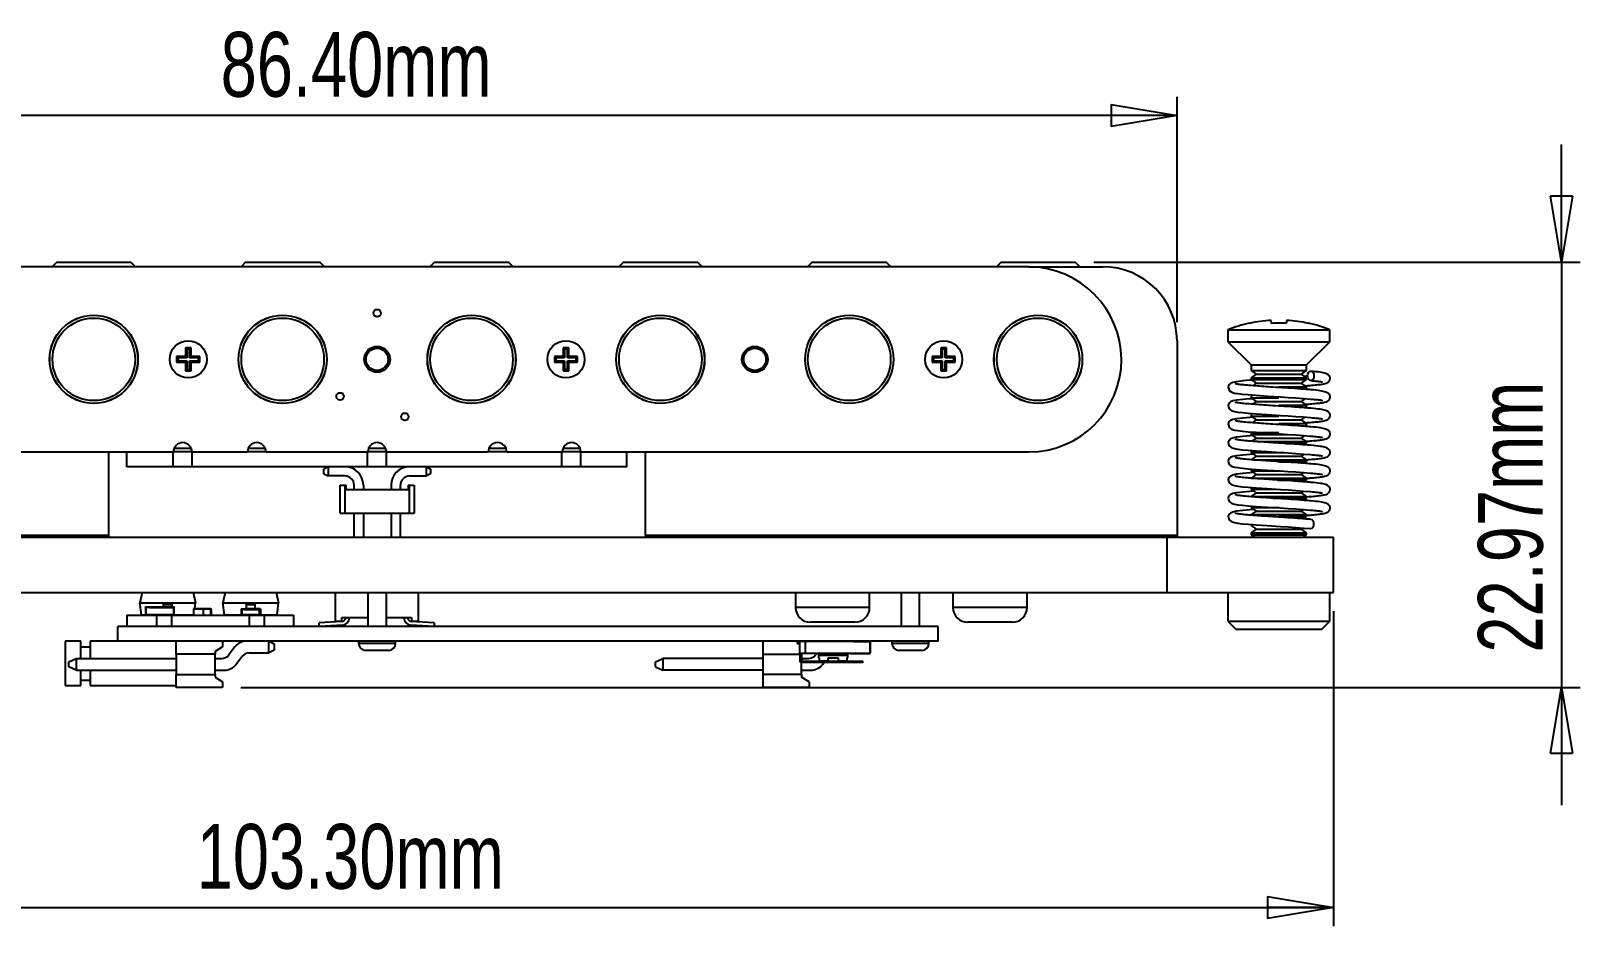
# Model space of a CAD drawing. Header units: millimetres. Extents: x 5 to 292, y 4 to 204.
# Drawn here: x 65.9 to 149.5, y 72.4 to 120.8 of the extents above; entities that cross this region are included whole.
import ezdxf

# ---------------------------------------------------------------- set-up
doc = ezdxf.new("R2010")
doc.units = ezdxf.units.MM
doc.layers.add('LAYER_1', color=179, linetype='Continuous')
doc.styles.add('SLDTEXTSTYLE0', font='TXT', dxfattribs={"width": 0.75})
doc.dimstyles.new('SLDDIMSTYLE0', dxfattribs={"dimtxt": 3.5, "dimasz": 3.556, "dimexe": 0, "dimexo": 0.0625, "dimgap": 0.875, "dimtad": 1, "dimrnd": 1e-09, "dimzin": 12, "dimdsep": 46, "dimtxsty": 'SLDTEXTSTYLE0', "dimblk1": 'CLOSED', "dimblk2": 'CLOSED', "dimsah": 1, "dimcen": 0.09, "dimadec": 0, "dimazin": 3, "dimtfac": 1, "dimtmove": 0, "dimatfit": 0, "dimldrblk": 'CLOSED', "dimfxl": 1, "dimfrac": 2, "dimtolj": 1, "dimtzin": 12, "dimarcsym": 0})
doc.dimstyles.new('SLDDIMSTYLE1', dxfattribs={"dimtxt": 3.5, "dimasz": 3.556, "dimexe": 0, "dimexo": 0.0625, "dimgap": 0.875, "dimtad": 1, "dimrnd": 1e-09, "dimzin": 4, "dimdsep": 46, "dimtxsty": 'SLDTEXTSTYLE0', "dimblk1": 'CLOSED', "dimblk2": 'CLOSED', "dimsah": 1, "dimcen": 0.09, "dimadec": 0, "dimazin": 1, "dimtfac": 1, "dimtofl": 0, "dimtmove": 0, "dimatfit": 3, "dimldrblk": 'CLOSED', "dimfxl": 1, "dimfrac": 2, "dimtolj": 1, "dimtzin": 12, "dimarcsym": 0})

# ---------------------------------------------------------------- blocks, each defined once
blk = doc.blocks.new('_CLOSED')
at = {"color": 0, "linetype": 'ByBlock', "lineweight": -2}
for p, q in [((-1, 0.166667), (0, 0)), ((-1, 0.166667), (-1, -0.166667)), ((0, 0), (-1, -0.166667)), ((0, 0), (-1, 0))]:
    blk.add_line(p, q, dxfattribs=at)
blk = doc.blocks.new('_D_1')
at = {"layer": 'LAYER_1'}
for p, q in [((148.516, 108.28), (148.516, 114.63)), ((123.253, 108.28), (149.516, 108.28)), ((148.516, 108.28), (148.516, 85.307)), ((77.2, 85.307), (149.516, 85.307)), ((148.516, 85.307), (148.516, 78.957))]:
    blk.add_line(p, q, dxfattribs=at)
at = {"layer": 'LAYER_1', "xscale": 3.556, "yscale": 3.556}
for p, rotation in [((148.516, 108.28, 1.494), 270), ((148.516, 85.307, 1.494), 90)]:
    blk.add_blockref('_CLOSED', p, dxfattribs=dict(at, rotation=rotation))
at = {"layer": 'LAYER_1', "insert": (144.004, 87.192), "char_height": 3.5, "attachment_point": 1, "rotation": 90, "style": 'SLDTEXTSTYLE0'}
blk.add_mtext('22.97mm', dxfattribs=at)
blk = doc.blocks.new('_D_2')
at = {"layer": 'LAYER_1'}
for p, q in [((41.353, 105.03), (41.353, 117.202)), ((127.753, 105.03), (127.753, 117.202)), ((127.753, 116.202), (41.353, 116.202))]:
    blk.add_line(p, q, dxfattribs=at)
at = {"layer": 'LAYER_1', "xscale": 3.556, "yscale": 3.556, "rotation": 180}
blk.add_blockref('_CLOSED', (41.353, 116.202, 1.494), dxfattribs=at)
at = {"layer": 'LAYER_1', "xscale": 3.556, "yscale": 3.556}
blk.add_blockref('_CLOSED', (127.753, 116.202, 1.494), dxfattribs=at)
at = {"layer": 'LAYER_1', "insert": (76.103, 120.714), "char_height": 3.5, "attachment_point": 1, "style": 'SLDTEXTSTYLE0'}
blk.add_mtext('86.40mm', dxfattribs=at)
blk = doc.blocks.new('_D_3')
at = {"layer": 'LAYER_1'}
for p, q in [((32.903, 89.43), (32.903, 72.423)), ((136.203, 89.43), (136.203, 72.423)), ((32.903, 73.423), (136.203, 73.423))]:
    blk.add_line(p, q, dxfattribs=at)
at = {"layer": 'LAYER_1', "xscale": 3.556, "yscale": 3.556, "rotation": 180}
blk.add_blockref('_CLOSED', (32.903, 73.423, 1.494), dxfattribs=at)
at = {"layer": 'LAYER_1', "xscale": 3.556, "yscale": 3.556}
blk.add_blockref('_CLOSED', (136.203, 73.423, 1.494), dxfattribs=at)
at = {"layer": 'LAYER_1', "insert": (74.81, 77.935), "char_height": 3.5, "attachment_point": 1, "style": 'SLDTEXTSTYLE0'}
blk.add_mtext('103.30mm', dxfattribs=at)

msp = doc.modelspace()

# ---------------------------------------------------------------- linework, layer by layer
at = {"color": 7, "linetype": 'Continuous', "lineweight": 25}
for p, q in [((119.753, 108.03), (49.353, 108.03)), ((67.253, 108.28), (67.003, 108.03)), ((67.253, 108.28), (71.253, 108.28)), ((71.503, 108.03), (71.253, 108.28)), ((77.453, 108.28), (77.203, 108.03)), ((77.453, 108.28), (81.453, 108.28)), ((81.703, 108.03), (81.453, 108.28)), ((87.653, 108.28), (87.403, 108.03)), ((87.653, 108.28), (91.653, 108.28)), ((91.903, 108.03), (91.653, 108.28)), ((97.853, 108.28), (97.603, 108.03)), ((97.853, 108.28), (101.853, 108.28)), ((102.103, 108.03), (101.853, 108.28)), ((108.053, 108.28), (107.803, 108.03)), ((108.053, 108.28), (112.053, 108.28)), ((112.303, 108.03), (112.053, 108.28)), ((118.253, 108.28), (118.003, 108.03)), ((118.253, 108.28), (122.253, 108.28)), ((119.753, 108.03), (123.753, 108.03)), ((122.503, 108.03), (122.253, 108.28)), ((130.503, 104.628), (130.503, 103.98)), ((130.503, 104.628), (136.003, 104.628)), ((136.003, 103.98), (136.003, 104.628)), ((127.753, 104.03), (127.753, 93.53)), ((130.503, 103.98), (131.753, 102.73)), ((130.503, 103.98), (136.003, 103.98)), ((134.753, 102.73), (136.003, 103.98)), ((73.801, 103.107), (73.728, 103.18)), ((73.728, 103.18), (73.728, 102.88)), ((74.203, 103.18), (73.728, 103.18)), ((73.801, 102.953), (73.728, 102.88)), ((73.801, 103.107), (73.801, 102.953)), ((74.276, 103.107), (73.801, 103.107)), ((73.801, 102.953), (74.276, 102.953)), ((74.276, 103.582), (74.203, 103.655)), ((74.203, 103.655), (74.203, 103.18)), ((74.503, 103.655), (74.203, 103.655)), ((74.276, 103.107), (74.203, 103.18)), ((74.276, 102.953), (74.203, 102.88)), ((74.276, 103.582), (74.276, 103.107)), ((74.43, 103.582), (74.276, 103.582)), ((74.276, 102.953), (74.276, 102.478)), ((74.43, 103.582), (74.503, 103.655)), ((74.43, 103.107), (74.43, 103.582)), ((74.43, 103.107), (74.503, 103.18)), ((74.905, 103.107), (74.43, 103.107)), ((74.43, 102.953), (74.503, 102.88)), ((74.43, 102.953), (74.905, 102.953)), ((74.43, 102.478), (74.43, 102.953)), ((74.503, 103.18), (74.503, 103.655)), ((74.978, 103.18), (74.503, 103.18)), ((74.905, 103.107), (74.978, 103.18)), ((74.905, 102.953), (74.905, 103.107)), ((74.905, 102.953), (74.978, 102.88)), ((74.978, 102.88), (74.978, 103.18)), ((94.201, 103.107), (94.128, 103.18)), ((94.603, 103.18), (94.128, 103.18)), ((94.128, 103.18), (94.128, 102.88)), ((94.201, 102.953), (94.128, 102.88)), ((94.676, 103.107), (94.201, 103.107)), ((94.201, 103.107), (94.201, 102.953)), ((94.201, 102.953), (94.676, 102.953)), ((94.676, 103.582), (94.603, 103.655)), ((94.903, 103.655), (94.603, 103.655)), ((94.603, 103.655), (94.603, 103.18)), ((94.676, 103.107), (94.603, 103.18)), ((94.676, 102.953), (94.603, 102.88)), ((94.83, 103.582), (94.676, 103.582)), ((94.676, 103.582), (94.676, 103.107)), ((94.676, 102.953), (94.676, 102.478)), ((94.83, 103.582), (94.903, 103.655)), ((94.83, 103.107), (94.83, 103.582)), ((94.83, 103.107), (94.903, 103.18)), ((95.305, 103.107), (94.83, 103.107)), ((94.83, 102.478), (94.83, 102.953)), ((94.83, 102.953), (94.903, 102.88)), ((94.83, 102.953), (95.305, 102.953)), ((94.903, 103.18), (94.903, 103.655)), ((95.378, 103.18), (94.903, 103.18)), ((95.305, 103.107), (95.378, 103.18)), ((95.305, 102.953), (95.305, 103.107)), ((95.305, 102.953), (95.378, 102.88)), ((95.378, 102.88), (95.378, 103.18)), ((114.601, 103.107), (114.528, 103.18)), ((114.528, 103.18), (114.528, 102.88)), ((115.003, 103.18), (114.528, 103.18)), ((114.601, 102.953), (114.528, 102.88)), ((114.601, 103.107), (114.601, 102.953)), ((115.076, 103.107), (114.601, 103.107)), ((114.601, 102.953), (115.076, 102.953)), ((115.076, 103.582), (115.003, 103.655)), ((115.303, 103.655), (115.003, 103.655)), ((115.003, 103.655), (115.003, 103.18)), ((115.076, 103.107), (115.003, 103.18)), ((115.076, 102.953), (115.003, 102.88)), ((115.23, 103.582), (115.076, 103.582)), ((115.076, 103.582), (115.076, 103.107)), ((115.076, 102.953), (115.076, 102.478)), ((115.23, 103.582), (115.303, 103.655)), ((115.23, 103.107), (115.23, 103.582)), ((115.23, 103.107), (115.303, 103.18)), ((115.705, 103.107), (115.23, 103.107)), ((115.23, 102.478), (115.23, 102.953)), ((115.23, 102.953), (115.303, 102.88)), ((115.23, 102.953), (115.705, 102.953)), ((115.303, 103.18), (115.303, 103.655)), ((115.778, 103.18), (115.303, 103.18)), ((115.705, 103.107), (115.778, 103.18)), ((115.705, 102.953), (115.705, 103.107)), ((115.705, 102.953), (115.778, 102.88)), ((115.778, 102.88), (115.778, 103.18)), ((73.728, 102.88), (74.203, 102.88)), ((74.203, 102.88), (74.203, 102.405)), ((74.276, 102.478), (74.203, 102.405)), ((74.203, 102.405), (74.503, 102.405)), ((74.276, 102.478), (74.43, 102.478)), ((74.43, 102.478), (74.503, 102.405)), ((74.503, 102.88), (74.978, 102.88)), ((74.503, 102.405), (74.503, 102.88)), ((94.128, 102.88), (94.603, 102.88)), ((94.603, 102.88), (94.603, 102.405)), ((94.676, 102.478), (94.603, 102.405)), ((94.603, 102.405), (94.903, 102.405)), ((94.676, 102.478), (94.83, 102.478)), ((94.83, 102.478), (94.903, 102.405)), ((94.903, 102.405), (94.903, 102.88)), ((94.903, 102.88), (95.378, 102.88)), ((114.528, 102.88), (115.003, 102.88)), ((115.003, 102.88), (115.003, 102.405)), ((115.076, 102.478), (115.003, 102.405)), ((115.003, 102.405), (115.303, 102.405)), ((115.076, 102.478), (115.23, 102.478)), ((115.23, 102.478), (115.303, 102.405)), ((115.303, 102.405), (115.303, 102.88)), ((115.303, 102.88), (115.778, 102.88)), ((131.753, 102.73), (131.753, 102.426)), ((131.753, 102.73), (134.753, 102.73)), ((131.753, 102.426), (132.033, 102.23)), ((131.753, 102.426), (133.253, 102.426)), ((132.033, 102.23), (131.753, 102.034)), ((132.033, 102.23), (133.253, 102.23)), ((133.253, 102.426), (134.753, 102.426)), ((133.253, 102.23), (134.472, 102.23)), ((134.472, 102.23), (134.753, 102.426)), ((134.753, 102.034), (134.472, 102.23)), ((134.753, 102.426), (134.753, 102.73)), ((131.753, 102.034), (131.753, 101.934)), ((131.753, 102.034), (133.253, 102.034)), ((131.753, 101.934), (132.033, 101.737)), ((131.753, 101.934), (133.253, 101.934)), ((132.033, 101.737), (131.843, 101.604)), ((132.033, 101.737), (133.253, 101.737)), ((133.253, 102.034), (134.753, 102.034)), ((133.253, 101.934), (134.753, 101.934)), ((133.253, 101.737), (134.472, 101.737)), ((133.253, 101.541), (134.753, 101.541)), ((134.472, 101.737), (134.753, 101.934)), ((134.753, 101.541), (134.472, 101.737)), ((134.706, 101.408), (134.753, 101.441)), ((134.753, 101.934), (134.753, 102.034)), ((134.753, 101.441), (134.753, 101.541)), ((131.833, 101.104), (131.753, 101.048)), ((131.753, 101.048), (131.753, 100.948)), ((131.753, 100.948), (132.033, 100.751)), ((131.753, 100.948), (133.253, 100.948)), ((132.033, 100.751), (131.825, 100.606)), ((132.033, 100.751), (133.253, 100.751)), ((133.253, 100.751), (134.472, 100.751)), ((133.253, 100.555), (134.753, 100.555)), ((134.472, 100.751), (134.696, 100.908)), ((134.753, 100.555), (134.472, 100.751)), ((134.688, 100.41), (134.753, 100.455)), ((134.753, 100.455), (134.753, 100.555)), ((131.815, 100.106), (131.753, 100.062)), ((131.753, 100.062), (131.753, 99.962)), ((131.753, 99.962), (132.033, 99.766)), ((131.753, 99.962), (133.253, 99.962)), ((132.033, 99.766), (131.807, 99.607)), ((132.033, 99.766), (133.253, 99.766)), ((133.253, 99.766), (134.472, 99.766)), ((133.253, 99.569), (134.753, 99.569)), ((134.472, 99.766), (134.678, 99.91)), ((134.753, 99.569), (134.472, 99.766)), ((134.753, 99.469), (134.753, 99.569)), ((131.797, 99.107), (131.753, 99.076)), ((131.753, 99.076), (131.753, 98.976)), ((131.753, 99.076), (133.253, 99.076)), ((131.753, 98.976), (132.033, 98.78)), ((131.753, 98.976), (133.253, 98.976)), ((132.033, 98.78), (131.788, 98.609)), ((132.033, 98.78), (133.253, 98.78)), ((133.253, 98.976), (133.747, 98.976)), ((133.253, 98.78), (134.472, 98.78)), ((134.472, 98.78), (134.66, 98.911)), ((134.753, 98.584), (134.472, 98.78)), ((134.67, 99.411), (134.753, 99.469)), ((49.353, 98.03), (73.553, 98.03)), ((70.053, 98.03), (70.053, 93.53)), ((71.043, 97.23), (71.043, 98.03)), ((73.537, 97.23), (73.537, 98.03)), ((74.553, 98.03), (73.553, 98.03)), ((73.595, 98.23), (74.511, 98.23)), ((74.553, 98.03), (77.553, 98.03)), ((74.557, 97.23), (74.557, 98.03)), ((78.553, 98.03), (77.553, 98.03)), ((77.595, 98.23), (78.511, 98.23)), ((78.553, 98.03), (84.053, 98.03)), ((84.037, 97.23), (84.037, 98.03)), ((85.053, 98.03), (84.053, 98.03)), ((84.095, 98.23), (85.011, 98.23)), ((85.053, 98.03), (90.553, 98.03)), ((85.057, 97.23), (85.057, 98.03)), ((91.553, 98.03), (90.553, 98.03)), ((90.595, 98.23), (91.511, 98.23)), ((91.553, 98.03), (94.553, 98.03)), ((94.537, 97.23), (94.537, 98.03)), ((95.553, 98.03), (94.553, 98.03)), ((94.595, 98.23), (95.511, 98.23)), ((95.553, 98.03), (119.753, 98.03)), ((95.557, 97.23), (95.557, 98.03)), ((98.047, 97.23), (98.047, 98.03)), ((99.053, 93.53), (99.053, 98.03)), ((131.753, 98.091), (131.753, 97.991)), ((131.753, 98.091), (131.993, 98.091)), ((131.753, 97.991), (132.033, 97.794)), ((131.753, 97.991), (133.253, 97.991)), ((132.088, 98.584), (133.253, 98.584)), ((133.253, 98.584), (134.753, 98.584)), ((133.253, 97.991), (133.525, 97.991)), ((133.636, 98.484), (134.753, 98.484)), ((134.472, 97.794), (134.641, 97.913)), ((134.651, 98.413), (134.753, 98.484)), ((134.753, 98.484), (134.753, 98.584)), ((72.043, 97.23), (71.043, 97.23)), ((73.537, 97.23), (72.043, 97.23)), ((74.557, 97.23), (73.537, 97.23)), ((84.037, 97.23), (74.557, 97.23)), ((81.901, 97.23), (81.684, 97.105)), ((81.684, 96.855), (81.684, 97.105)), ((81.901, 97.23), (81.901, 96.73)), ((85.057, 97.23), (84.037, 97.23)), ((94.537, 97.23), (85.057, 97.23)), ((87.218, 96.73), (87.218, 97.23)), ((87.218, 97.23), (87.434, 97.105)), ((87.434, 97.105), (87.434, 96.855)), ((95.557, 97.23), (94.537, 97.23)), ((97.047, 97.23), (95.557, 97.23)), ((98.047, 97.23), (97.047, 97.23)), ((132.033, 97.794), (131.753, 97.598)), ((131.753, 97.105), (131.753, 97.005)), ((131.753, 97.105), (131.798, 97.105)), ((131.913, 97.598), (133.253, 97.598)), ((132.033, 97.794), (133.253, 97.794)), ((133.253, 97.794), (134.472, 97.794)), ((133.253, 97.598), (134.753, 97.598)), ((133.253, 97.498), (134.753, 97.498)), ((134.753, 97.598), (134.472, 97.794)), ((134.633, 97.414), (134.753, 97.498)), ((134.753, 97.498), (134.753, 97.598)), ((81.684, 96.855), (81.901, 96.73)), ((82.809, 96.73), (81.901, 96.73)), ((82.559, 96.23), (82.809, 96.23)), ((82.559, 94.73), (82.559, 96.23)), ((82.809, 96.23), (82.809, 94.73)), ((82.809, 96.23), (82.884, 96.23)), ((82.884, 95.98), (82.884, 96.23)), ((83.309, 95.98), (83.309, 96.23)), ((83.809, 96.23), (83.809, 95.98)), ((85.309, 96.23), (85.309, 95.98)), ((85.809, 95.98), (85.809, 96.23)), ((86.234, 96.23), (86.234, 95.98)), ((86.234, 96.23), (86.309, 96.23)), ((86.309, 96.73), (87.218, 96.73)), ((86.309, 96.23), (86.559, 96.23)), ((86.309, 94.73), (86.309, 96.23)), ((86.559, 96.23), (86.559, 94.73)), ((87.434, 96.855), (87.218, 96.73)), ((131.753, 97.005), (132.033, 96.809)), ((131.753, 97.005), (133.253, 97.005)), ((132.033, 96.809), (131.753, 96.612)), ((131.753, 96.612), (133.253, 96.612)), ((132.033, 96.809), (133.253, 96.809)), ((133.175, 96.512), (134.753, 96.512)), ((133.253, 97.005), (133.295, 97.005)), ((133.253, 96.809), (134.472, 96.809)), ((133.253, 96.612), (134.753, 96.612)), ((134.472, 96.809), (134.623, 96.914)), ((134.753, 96.612), (134.472, 96.809)), ((134.615, 96.415), (134.753, 96.512)), ((134.753, 96.512), (134.753, 96.612)), ((86.234, 95.98), (82.884, 95.98)), ((131.753, 96.119), (131.753, 96.019)), ((131.753, 96.019), (132.033, 95.823)), ((131.753, 96.019), (133.065, 96.019)), ((132.033, 95.823), (131.753, 95.626)), ((131.753, 95.626), (133.253, 95.626)), ((132.033, 95.823), (133.253, 95.823)), ((132.943, 95.526), (134.753, 95.526)), ((133.253, 95.823), (134.472, 95.823)), ((133.253, 95.626), (134.753, 95.626)), ((134.472, 95.823), (134.605, 95.916)), ((134.753, 95.626), (134.472, 95.823)), ((134.596, 95.417), (134.753, 95.526)), ((134.753, 95.526), (134.753, 95.626)), ((82.559, 94.73), (82.809, 94.73)), ((82.809, 94.73), (86.309, 94.73)), ((83.309, 93.43), (83.309, 94.73)), ((83.809, 94.73), (83.809, 93.43)), ((85.309, 94.73), (85.309, 93.43)), ((85.809, 93.43), (85.809, 94.73)), ((86.309, 94.73), (86.559, 94.73)), ((131.753, 95.134), (131.753, 95.034)), ((131.753, 95.034), (132.033, 94.837)), ((131.753, 95.034), (133.253, 95.034)), ((132.033, 94.837), (131.753, 94.641)), ((131.753, 94.641), (133.253, 94.641)), ((132.033, 94.837), (133.253, 94.837)), ((133.253, 94.837), (134.472, 94.837)), ((133.253, 94.641), (134.753, 94.641)), ((133.253, 94.541), (134.753, 94.541)), ((134.472, 94.837), (134.586, 94.917)), ((134.753, 94.641), (134.472, 94.837)), ((134.578, 94.418), (134.753, 94.541)), ((134.753, 94.541), (134.753, 94.641)), ((131.753, 94.148), (131.753, 94.048)), ((131.753, 94.048), (132.033, 93.851)), ((132.033, 93.851), (131.753, 93.655)), ((132.033, 93.851), (133.253, 93.851)), ((133.253, 93.851), (134.472, 93.851)), ((134.472, 93.851), (134.568, 93.918)), ((134.753, 93.655), (134.472, 93.851)), ((41.353, 93.53), (70.053, 93.53)), ((41.903, 93.43), (127.203, 93.43)), ((70.053, 93.53), (70.053, 93.43)), ((99.053, 93.53), (99.053, 93.43)), ((99.053, 93.53), (127.753, 93.53)), ((127.203, 93.43), (127.203, 90.43)), ((127.203, 93.43), (136.203, 93.43)), ((127.753, 93.53), (127.753, 93.43)), ((131.753, 93.655), (131.753, 93.555)), ((131.753, 93.655), (133.253, 93.655)), ((131.753, 93.555), (131.931, 93.43)), ((131.753, 93.555), (133.253, 93.555)), ((133.253, 93.655), (134.753, 93.655)), ((133.253, 93.555), (134.753, 93.555)), ((134.574, 93.43), (134.753, 93.555)), ((134.753, 93.555), (134.753, 93.655)), ((136.203, 90.43), (136.203, 93.43)), ((41.903, 90.43), (127.203, 90.43)), ((71.868, 90.43), (71.741, 89.88)), ((74.614, 90.43), (74.741, 89.88)), ((76.354, 90.43), (76.227, 89.88)), ((79.1, 90.43), (79.227, 89.88)), ((82.279, 90.43), (82.279, 88.893)), ((84.053, 90.43), (84.053, 88.607)), ((85.053, 88.607), (85.053, 90.43)), ((86.779, 90.43), (86.779, 88.893)), ((107.153, 90.43), (107.153, 89.63)), ((111.153, 89.63), (111.153, 90.43)), ((112.853, 90.43), (112.853, 88.607)), ((113.853, 88.607), (113.853, 90.43)), ((115.653, 90.43), (115.653, 89.63)), ((119.653, 89.63), (119.653, 90.43)), ((127.203, 90.43), (136.203, 90.43)), ((130.503, 90.43), (130.503, 88.88)), ((136.003, 88.88), (136.003, 90.43)), ((71.741, 89.88), (72.999, 89.88)), ((71.82, 89.23), (71.741, 89.88)), ((72.045, 89.657), (72.265, 89.657)), ((72.045, 89.652), (72.045, 89.657)), ((72.045, 89.652), (72.045, 89.212)), ((72.27, 89.652), (72.045, 89.652)), ((72.27, 89.627), (72.075, 89.627)), ((72.075, 89.237), (72.075, 89.627)), ((72.27, 89.652), (72.265, 89.657)), ((72.265, 89.657), (72.345, 89.657)), ((72.27, 89.652), (72.27, 89.627)), ((72.345, 89.652), (72.27, 89.652)), ((72.27, 89.627), (73.37, 89.627)), ((72.345, 89.657), (72.345, 89.656)), ((72.345, 89.651), (72.35, 89.656)), ((72.345, 89.656), (72.35, 89.656)), ((73.295, 89.651), (72.345, 89.651)), ((72.345, 89.651), (72.345, 89.627)), ((72.35, 89.656), (73.29, 89.656)), ((72.999, 89.88), (73.482, 89.88)), ((72.999, 89.88), (72.999, 89.78)), ((72.999, 89.78), (73.482, 89.78)), ((72.999, 89.78), (72.999, 89.656)), ((73.295, 89.651), (73.29, 89.656)), ((73.29, 89.656), (73.295, 89.656)), ((73.295, 89.656), (73.295, 89.657)), ((73.295, 89.657), (73.375, 89.657)), ((73.37, 89.652), (73.295, 89.652)), ((73.295, 89.627), (73.295, 89.651)), ((73.37, 89.652), (73.375, 89.657)), ((73.37, 89.652), (73.37, 89.627)), ((73.595, 89.652), (73.37, 89.652)), ((73.37, 89.627), (73.565, 89.627)), ((73.375, 89.657), (73.595, 89.657)), ((73.482, 89.78), (73.482, 89.88)), ((73.482, 89.88), (74.741, 89.88)), ((73.482, 89.657), (73.482, 89.78)), ((73.565, 89.627), (73.565, 89.237)), ((73.595, 89.657), (73.595, 89.652)), ((73.595, 89.212), (73.595, 89.652)), ((74.653, 89.207), (74.653, 89.557)), ((74.653, 89.557), (75.163, 89.557)), ((74.658, 89.567), (74.658, 89.557)), ((74.658, 89.567), (75.157, 89.567)), ((74.702, 89.567), (74.741, 89.88)), ((75.157, 89.567), (75.157, 89.557)), ((75.157, 89.567), (75.574, 89.567)), ((75.163, 89.557), (75.163, 89.212)), ((75.163, 89.557), (75.578, 89.557)), ((75.574, 89.567), (75.574, 89.557)), ((75.574, 89.567), (75.577, 89.567)), ((75.577, 89.567), (75.577, 89.557)), ((75.578, 89.557), (75.578, 89.207)), ((75.578, 89.557), (75.579, 89.557)), ((75.579, 89.557), (75.579, 89.527)), ((75.579, 89.557), (75.582, 89.557)), ((75.579, 89.237), (75.579, 89.527)), ((75.579, 89.527), (75.579, 89.527)), ((75.579, 89.527), (75.582, 89.527)), ((75.582, 89.557), (75.582, 89.527)), ((75.582, 89.557), (75.583, 89.557)), ((75.582, 89.527), (75.583, 89.527)), ((75.583, 89.207), (75.583, 89.557)), ((75.583, 89.527), (75.583, 89.237)), ((76.227, 89.88), (77.486, 89.88)), ((76.307, 89.23), (76.227, 89.88)), ((77.22, 89.557), (77.37, 89.557)), ((77.22, 89.557), (77.22, 89.212)), ((77.37, 89.527), (77.25, 89.527)), ((77.25, 89.237), (77.25, 89.527)), ((77.25, 89.527), (77.25, 89.237)), ((77.37, 89.557), (77.37, 89.527)), ((77.37, 89.557), (77.371, 89.557)), ((77.37, 89.527), (77.37, 89.527)), ((77.37, 89.527), (78.07, 89.527)), ((77.371, 89.557), (77.371, 89.527)), ((77.371, 89.557), (77.421, 89.557)), ((77.42, 89.556), (77.42, 89.527)), ((77.42, 89.556), (78.02, 89.556)), ((77.421, 89.567), (77.421, 89.557)), ((77.421, 89.567), (78.02, 89.567)), ((77.421, 89.557), (78.02, 89.557)), ((77.486, 89.88), (77.969, 89.88)), ((77.486, 89.88), (77.486, 89.78)), ((77.486, 89.78), (77.969, 89.78)), ((77.486, 89.78), (77.486, 89.567)), ((77.969, 89.78), (77.969, 89.88)), ((77.969, 89.88), (79.227, 89.88)), ((77.969, 89.567), (77.969, 89.78)), ((78.02, 89.567), (78.02, 89.557)), ((78.02, 89.567), (78.023, 89.567)), ((78.02, 89.557), (78.021, 89.557)), ((78.02, 89.527), (78.02, 89.556)), ((78.02, 89.556), (78.021, 89.556)), ((78.021, 89.557), (78.07, 89.557)), ((78.021, 89.527), (78.021, 89.556)), ((78.022, 89.557), (78.023, 89.557)), ((78.023, 89.567), (78.026, 89.567)), ((78.023, 89.567), (78.023, 89.557)), ((78.026, 89.567), (78.026, 89.557)), ((78.026, 89.567), (78.028, 89.567)), ((78.028, 89.567), (78.028, 89.557)), ((78.028, 89.567), (78.031, 89.567)), ((78.031, 89.567), (78.031, 89.557)), ((78.031, 89.567), (78.033, 89.567)), ((78.033, 89.567), (78.036, 89.567)), ((78.033, 89.567), (78.033, 89.557)), ((78.036, 89.567), (78.036, 89.557)), ((78.036, 89.567), (78.038, 89.567)), ((78.038, 89.567), (78.038, 89.557)), ((78.038, 89.567), (78.041, 89.567)), ((78.041, 89.567), (78.041, 89.557)), ((78.041, 89.567), (78.044, 89.567)), ((78.044, 89.567), (78.046, 89.567)), ((78.044, 89.567), (78.044, 89.557)), ((78.046, 89.567), (78.046, 89.557)), ((78.046, 89.567), (78.049, 89.567)), ((78.049, 89.567), (78.049, 89.557)), ((78.07, 89.557), (78.07, 89.527)), ((78.22, 89.557), (78.07, 89.557)), ((78.07, 89.527), (78.19, 89.527)), ((78.19, 89.527), (78.19, 89.237)), ((78.22, 89.207), (78.22, 89.557)), ((78.22, 89.557), (78.223, 89.557)), ((78.225, 89.557), (78.223, 89.557)), ((78.223, 89.557), (78.223, 89.207)), ((78.225, 89.207), (78.225, 89.557)), ((78.225, 89.557), (78.228, 89.557)), ((78.228, 89.557), (78.228, 89.207)), ((78.231, 89.557), (78.228, 89.557)), ((78.231, 89.207), (78.231, 89.557)), ((78.231, 89.557), (78.233, 89.557)), ((78.236, 89.557), (78.233, 89.557)), ((78.233, 89.557), (78.233, 89.207)), ((78.236, 89.207), (78.236, 89.557)), ((78.236, 89.557), (78.238, 89.557)), ((78.238, 89.557), (78.238, 89.207)), ((78.241, 89.557), (78.238, 89.557)), ((78.241, 89.207), (78.241, 89.557)), ((78.241, 89.557), (78.243, 89.557)), ((78.246, 89.557), (78.243, 89.557)), ((78.243, 89.557), (78.243, 89.207)), ((78.246, 89.207), (78.246, 89.557)), ((78.246, 89.557), (78.249, 89.557)), ((78.249, 89.557), (78.249, 89.207)), ((79.148, 89.23), (79.227, 89.88)), ((71.043, 89.207), (71.043, 88.607)), ((71.043, 89.207), (72.043, 89.207)), ((71.82, 89.23), (72.045, 89.23)), ((71.895, 89.207), (71.895, 89.23)), ((72.043, 89.207), (72.638, 89.207)), ((72.045, 89.212), (72.345, 89.212)), ((72.045, 89.207), (72.045, 89.212)), ((72.345, 89.237), (72.075, 89.237)), ((72.345, 89.212), (72.345, 89.237)), ((73.295, 89.237), (72.345, 89.237)), ((72.345, 89.212), (72.345, 89.207)), ((72.418, 89.212), (72.413, 89.207)), ((72.418, 89.212), (72.418, 89.237)), ((72.418, 89.212), (72.42, 89.212)), ((72.42, 89.212), (72.42, 89.237)), ((72.42, 89.23), (72.999, 89.23)), ((72.546, 89.207), (72.546, 89.23)), ((72.638, 89.207), (72.638, 88.607)), ((72.638, 89.207), (73.448, 89.207)), ((72.999, 89.207), (72.999, 89.237)), ((73.22, 89.237), (73.22, 89.212)), ((73.22, 89.212), (73.222, 89.212)), ((73.222, 89.237), (73.222, 89.212)), ((73.227, 89.207), (73.222, 89.212)), ((73.295, 89.237), (73.295, 89.212)), ((73.565, 89.237), (73.295, 89.237)), ((73.295, 89.212), (73.595, 89.212)), ((73.295, 89.207), (73.295, 89.212)), ((73.448, 89.207), (73.448, 88.607)), ((73.448, 89.207), (77.638, 89.207)), ((73.595, 89.23), (74.653, 89.23)), ((73.595, 89.212), (73.595, 89.207)), ((73.822, 89.23), (73.822, 89.207)), ((73.935, 89.23), (73.935, 89.207)), ((74.419, 89.207), (74.419, 89.23)), ((74.523, 89.207), (74.523, 89.23)), ((74.572, 89.23), (74.572, 89.207)), ((75.163, 89.212), (75.163, 89.207)), ((75.58, 89.237), (75.579, 89.237)), ((75.58, 89.207), (75.58, 89.237)), ((75.582, 89.237), (75.58, 89.237)), ((75.582, 89.237), (75.582, 89.207)), ((75.583, 89.237), (75.582, 89.237)), ((76.307, 89.23), (77.22, 89.23)), ((76.549, 89.23), (76.549, 89.207)), ((77.033, 89.207), (77.033, 89.23)), ((77.22, 89.212), (77.47, 89.212)), ((77.47, 89.237), (77.25, 89.237)), ((77.25, 89.237), (77.25, 89.237)), ((77.47, 89.237), (77.47, 89.237)), ((77.47, 89.207), (77.47, 89.237)), ((77.47, 89.212), (77.47, 89.237)), ((77.97, 89.237), (77.47, 89.237)), ((77.519, 89.207), (77.519, 89.237)), ((77.521, 89.207), (77.521, 89.237)), ((77.522, 89.207), (77.522, 89.237)), ((77.524, 89.207), (77.524, 89.237)), ((77.527, 89.207), (77.527, 89.237)), ((77.527, 89.207), (77.527, 89.237)), ((77.53, 89.207), (77.53, 89.237)), ((77.532, 89.207), (77.532, 89.237)), ((77.533, 89.207), (77.533, 89.237)), ((77.535, 89.207), (77.535, 89.237)), ((77.537, 89.207), (77.537, 89.237)), ((77.538, 89.207), (77.538, 89.237)), ((77.54, 89.207), (77.54, 89.237)), ((77.542, 89.207), (77.542, 89.237)), ((77.543, 89.207), (77.543, 89.237)), ((77.545, 89.207), (77.545, 89.237)), ((77.547, 89.207), (77.547, 89.237)), ((77.548, 89.207), (77.548, 89.237)), ((77.638, 89.207), (77.638, 88.607)), ((77.638, 89.207), (78.448, 89.207)), ((77.921, 89.237), (77.921, 89.207)), ((77.922, 89.237), (77.922, 89.207)), ((77.97, 89.237), (77.97, 89.207)), ((78.19, 89.237), (77.97, 89.237)), ((78.249, 89.23), (79.148, 89.23)), ((78.422, 89.23), (78.422, 89.207)), ((78.448, 89.207), (78.448, 88.607)), ((78.448, 89.207), (79.043, 89.207)), ((78.905, 89.207), (78.905, 89.23)), ((79.043, 89.207), (80.043, 89.207)), ((80.043, 89.207), (80.043, 88.607)), ((82.664, 88.873), (81.416, 88.807)), ((81.427, 88.607), (81.416, 88.807)), ((82.279, 88.893), (82.654, 88.893)), ((82.654, 89.093), (84.053, 89.093)), ((82.654, 88.893), (82.654, 89.093)), ((82.854, 89.072), (82.854, 89.093)), ((83.054, 89.072), (83.054, 89.093)), ((85.053, 89.093), (86.404, 89.093)), ((86.004, 89.093), (86.004, 89.072)), ((86.204, 89.093), (86.204, 89.072)), ((87.642, 88.807), (86.394, 88.873)), ((86.404, 89.093), (86.404, 88.893)), ((86.404, 88.893), (86.779, 88.893)), ((87.642, 88.807), (87.631, 88.607)), ((110.353, 88.83), (107.953, 88.83)), ((118.853, 88.83), (116.453, 88.83)), ((130.503, 88.88), (130.953, 88.43)), ((130.503, 88.88), (136.003, 88.88)), ((135.553, 88.43), (136.003, 88.88)), ((70.553, 87.807), (70.553, 88.607)), ((72.553, 88.607), (70.553, 88.607)), ((112.853, 88.607), (72.553, 88.607)), ((82.675, 88.673), (81.427, 88.607)), ((87.631, 88.607), (86.383, 88.673)), ((114.853, 88.607), (112.853, 88.607)), ((114.853, 87.807), (114.853, 88.607)), ((135.553, 88.43), (130.953, 88.43)), ((68.55, 87.807), (67.7, 87.807)), ((67.7, 87.807), (67.7, 85.407)), ((68.55, 86.872), (68.55, 87.807)), ((68.55, 87.507), (69.05, 87.507)), ((70.553, 87.807), (69.05, 87.807)), ((69.05, 87.807), (69.05, 86.872)), ((72.553, 87.807), (70.553, 87.807)), ((112.853, 87.807), (72.553, 87.807)), ((73.7, 87.107), (73.7, 87.807)), ((75.8, 87.107), (73.7, 87.107)), ((73.7, 87.107), (73.7, 86.007)), ((76.2, 87.507), (75.8, 87.257)), ((75.8, 87.257), (75.8, 87.107)), ((75.8, 86.007), (75.8, 87.107)), ((76.2, 87.807), (76.2, 87.507)), ((76.859, 87.487), (76.549, 87.073)), ((77.65, 87.177), (78.7, 87.177)), ((78.7, 87.177), (78.7, 87.807)), ((78.7, 87.807), (79, 87.657)), ((79, 87.327), (78.7, 87.177)), ((79, 87.657), (79, 87.327)), ((83.553, 87.807), (83.553, 87.707)), ((83.972, 87.307), (83.929, 87.31)), ((84.403, 87.307), (83.972, 87.307)), ((84.404, 87.31), (84.403, 87.307)), ((84.702, 87.31), (84.404, 87.31)), ((84.703, 87.307), (84.702, 87.31)), ((85.134, 87.307), (84.703, 87.307)), ((85.177, 87.31), (85.134, 87.307)), ((85.553, 87.707), (85.553, 87.807)), ((105.38, 87.807), (105.38, 87.107)), ((105.38, 87.107), (107.382, 87.107)), ((105.38, 87.107), (105.38, 86.007)), ((107.232, 87.79), (107.232, 87.69)), ((107.382, 87.79), (107.232, 87.79)), ((107.232, 87.69), (107.382, 87.69)), ((107.382, 87.155), (107.382, 87.79)), ((107.682, 87.79), (107.382, 87.79)), ((107.382, 87.155), (107.682, 87.155)), ((107.382, 87.155), (107.382, 86.69)), ((107.482, 86.69), (107.482, 87.155)), ((107.682, 87.155), (107.682, 87.79)), ((111.132, 87.79), (107.682, 87.79)), ((107.682, 87.155), (111.132, 87.155)), ((107.88, 87.807), (107.88, 87.79)), ((108.29, 87.155), (108.229, 87.073)), ((108.382, 87.055), (108.382, 86.905)), ((109.923, 87.142), (109.923, 87.155)), ((110.124, 87.142), (109.923, 87.142)), ((109.982, 86.905), (109.982, 87.055)), ((110.124, 87.155), (110.124, 87.142)), ((110.124, 87.142), (111.157, 87.142)), ((110.295, 87.807), (110.295, 87.795)), ((110.295, 87.795), (111.157, 87.795)), ((110.38, 87.79), (110.38, 87.795)), ((110.405, 87.795), (110.415, 87.79)), ((111.157, 87.155), (111.132, 87.155)), ((111.182, 87.74), (111.182, 87.769)), ((111.182, 87.205), (111.182, 87.74)), ((111.182, 87.18), (111.182, 87.205)), ((111.195, 87.18), (111.195, 87.769)), ((112.353, 87.807), (112.353, 87.707)), ((112.772, 87.307), (112.729, 87.31)), ((113.203, 87.307), (112.772, 87.307)), ((114.853, 87.807), (112.853, 87.807)), ((113.204, 87.31), (113.203, 87.307)), ((113.502, 87.31), (113.204, 87.31)), ((113.503, 87.307), (113.502, 87.31)), ((113.934, 87.307), (113.503, 87.307)), ((113.977, 87.31), (113.934, 87.307)), ((114.353, 87.707), (114.353, 87.807)), ((67.9, 86.692), (68.3, 86.872)), ((67.9, 86.422), (67.9, 86.692)), ((68.3, 86.242), (67.9, 86.422)), ((68.3, 86.872), (68.3, 86.242)), ((68.3, 86.872), (73.7, 86.872)), ((68.3, 86.242), (73.7, 86.242)), ((68.55, 85.407), (68.55, 86.242)), ((69.05, 86.242), (69.05, 85.407)), ((75.8, 86.872), (76.149, 86.872)), ((75.8, 86.242), (76.299, 86.242)), ((76.939, 86.563), (77.249, 86.977)), ((99.58, 86.692), (99.98, 86.872)), ((99.58, 86.422), (99.58, 86.692)), ((99.58, 86.422), (99.98, 86.242)), ((99.98, 86.872), (99.98, 86.242)), ((105.38, 86.872), (99.98, 86.872)), ((105.38, 86.242), (99.98, 86.242)), ((107.382, 86.69), (107.482, 86.69)), ((107.48, 86.007), (107.48, 86.69)), ((107.48, 86.242), (107.979, 86.242)), ((107.482, 86.872), (107.829, 86.872)), ((107.522, 86.705), (107.522, 86.655)), ((107.668, 86.705), (107.522, 86.705)), ((107.668, 86.655), (107.522, 86.655)), ((107.668, 86.705), (107.668, 86.655)), ((110.432, 86.705), (107.668, 86.705)), ((110.432, 86.655), (107.668, 86.655)), ((108.382, 86.905), (108.431, 86.905)), ((108.431, 86.905), (108.431, 86.755)), ((108.431, 86.755), (108.907, 86.755)), ((108.619, 86.563), (108.688, 86.655)), ((108.907, 86.905), (109.457, 86.905)), ((108.907, 86.755), (108.907, 86.905)), ((109.457, 86.905), (109.457, 86.755)), ((109.457, 86.755), (109.934, 86.755)), ((109.934, 86.905), (109.982, 86.905)), ((109.934, 86.755), (109.934, 86.905)), ((110.432, 86.655), (110.432, 86.705)), ((110.782, 86.705), (110.432, 86.705)), ((110.782, 86.655), (110.432, 86.655)), ((110.782, 86.705), (110.782, 86.655)), ((67.7, 85.407), (68.55, 85.407)), ((68.55, 85.707), (69.05, 85.707)), ((69.05, 85.407), (73.7, 85.407)), ((73.7, 85.307), (73.7, 86.007)), ((73.7, 86.007), (75.8, 86.007)), ((75.8, 86.007), (75.8, 85.857)), ((75.8, 85.857), (76.2, 85.607)), ((76.2, 85.607), (76.2, 85.307)), ((107.48, 86.007), (105.38, 86.007)), ((105.38, 86.007), (105.38, 85.307)), ((107.48, 86.007), (107.48, 85.857)), ((107.88, 85.607), (107.48, 85.857)), ((107.88, 85.607), (107.88, 85.307)), ((76.2, 85.307), (73.7, 85.307)), ((107.88, 85.307), (105.38, 85.307))]:
    msp.add_line(p, q, dxfattribs=at)
at = {"color": 8, "linetype": 'Continuous', "lineweight": 25}
for p, q in [((111.153, 89.63), (107.153, 89.63)), ((119.653, 89.63), (115.653, 89.63)), ((72.345, 89.212), (72.418, 89.212)), ((73.222, 89.212), (73.295, 89.212)), ((83.553, 87.707), (85.553, 87.707)), ((108.382, 87.055), (109.982, 87.055)), ((112.353, 87.707), (114.353, 87.707))]:
    msp.add_line(p, q, dxfattribs=at)
at = {"color": 7, "linetype": 'Continuous', "lineweight": 25, "flags": 128}
for points in [[(131.647, 104.981), (131.648, 104.981), (131.649, 104.979), (131.651, 104.976), (131.653, 104.972)], [(132.854, 104.972), (132.852, 105.003), (132.849, 105.03), (132.847, 105.055), (132.845, 105.077), (132.843, 105.096), (132.842, 105.112), (132.841, 105.125), (132.84, 105.135)], [(133.666, 105.135), (133.665, 105.125), (133.664, 105.112), (133.662, 105.096), (133.661, 105.077), (133.659, 105.055), (133.656, 105.03), (133.654, 105.003), (133.651, 104.972)], [(134.852, 104.972), (134.855, 104.976), (134.857, 104.979), (134.858, 104.981), (134.858, 104.981)], [(135.147, 102.137), (135.134, 102.041), (135.097, 101.96), (135.042, 101.906), (134.977, 101.887), (134.912, 101.906), (134.856, 101.96), (134.819, 102.041), (134.806, 102.137), (134.819, 102.232), (134.856, 102.313), (134.912, 102.368), (134.977, 102.387), (135.042, 102.368), (135.097, 102.313), (135.134, 102.232), (135.147, 102.137)], [(131.769, 101.903), (131.692, 101.897), (131.298, 101.862), (130.966, 101.822), (130.768, 101.781), (130.647, 101.729), (130.595, 101.687), (130.566, 101.651), (130.539, 101.6), (130.523, 101.533), (130.525, 101.466), (130.571, 101.355), (130.714, 101.249), (130.852, 101.21), (131.034, 101.18), (131.283, 101.151), (131.6, 101.123), (132.028, 101.089), (132.617, 101.048), (133.341, 101.002), (133.746, 100.976), (134.169, 100.948), (134.586, 100.917), (134.969, 100.887), (134.969, 100.887)], [(131.812, 100.906), (131.692, 100.897), (131.298, 100.862), (130.966, 100.822), (130.768, 100.781), (130.647, 100.729), (130.595, 100.687), (130.566, 100.651), (130.539, 100.6), (130.523, 100.533), (130.525, 100.466), (130.571, 100.355), (130.714, 100.249), (130.852, 100.21), (131.034, 100.18), (131.283, 100.151), (131.6, 100.123), (132.028, 100.089), (132.617, 100.048), (133.341, 100.002), (133.746, 99.976), (134.169, 99.947), (134.586, 99.917), (134.969, 99.887), (134.969, 99.887)], [(131.831, 99.908), (131.692, 99.897), (131.298, 99.862), (130.966, 99.822), (130.768, 99.781), (130.647, 99.729), (130.595, 99.687), (130.566, 99.651), (130.539, 99.6), (130.523, 99.533), (130.525, 99.466), (130.571, 99.355), (130.714, 99.249), (130.852, 99.21), (131.034, 99.18), (131.283, 99.151), (131.6, 99.123), (132.028, 99.089), (132.617, 99.048), (133.341, 99.002), (133.746, 98.976), (134.169, 98.948), (134.586, 98.917), (134.969, 98.887), (134.969, 98.887)], [(131.849, 98.909), (131.692, 98.897), (131.298, 98.862), (130.966, 98.822), (130.768, 98.781), (130.647, 98.729), (130.595, 98.687), (130.566, 98.651), (130.539, 98.6), (130.523, 98.533), (130.525, 98.466), (130.571, 98.355), (130.714, 98.249), (130.852, 98.21), (131.034, 98.18), (131.283, 98.151), (131.6, 98.123), (132.028, 98.089), (132.617, 98.048), (133.341, 98.002), (133.746, 97.976), (134.169, 97.947), (134.586, 97.917), (134.969, 97.887), (134.969, 97.887)], [(131.867, 97.91), (131.692, 97.897), (131.298, 97.862), (130.966, 97.822), (130.768, 97.781), (130.647, 97.729), (130.595, 97.687), (130.566, 97.651), (130.539, 97.6), (130.523, 97.533), (130.525, 97.466), (130.571, 97.355), (130.714, 97.249), (130.852, 97.21), (131.034, 97.18), (131.283, 97.151), (131.6, 97.123), (132.028, 97.089), (132.617, 97.048), (133.341, 97.002), (133.746, 96.976), (134.169, 96.948), (134.586, 96.917), (134.969, 96.887), (134.969, 96.887)], [(131.886, 96.912), (131.692, 96.897), (131.298, 96.862), (130.966, 96.822), (130.768, 96.781), (130.647, 96.729), (130.595, 96.687), (130.566, 96.651), (130.539, 96.6), (130.523, 96.533), (130.525, 96.466), (130.571, 96.355), (130.714, 96.249), (130.852, 96.21), (131.034, 96.18), (131.283, 96.151), (131.6, 96.123), (132.028, 96.089), (132.617, 96.048), (133.341, 96.002), (133.746, 95.976), (134.169, 95.947), (134.586, 95.917), (134.969, 95.887), (134.969, 95.887)], [(131.904, 95.913), (131.692, 95.897), (131.298, 95.862), (130.966, 95.822), (130.768, 95.781), (130.647, 95.729), (130.595, 95.687), (130.566, 95.651), (130.539, 95.6), (130.523, 95.533), (130.525, 95.466), (130.571, 95.355), (130.714, 95.249), (130.852, 95.21), (131.034, 95.18), (131.283, 95.151), (131.6, 95.123), (132.028, 95.089), (132.617, 95.048), (133.341, 95.002), (133.746, 94.976), (134.169, 94.948), (134.586, 94.917), (134.969, 94.887), (134.969, 94.887)], [(131.923, 94.915), (131.692, 94.897), (131.298, 94.862), (130.966, 94.822), (130.768, 94.781), (130.647, 94.729), (130.595, 94.687), (130.566, 94.651), (130.539, 94.6), (130.523, 94.533), (130.525, 94.466), (130.571, 94.355), (130.714, 94.249), (130.852, 94.21), (131.034, 94.18), (131.283, 94.151), (131.6, 94.123), (132.028, 94.089), (132.617, 94.048), (133.341, 94.002), (133.746, 93.976), (134.169, 93.947), (134.586, 93.917), (134.969, 93.887), (134.969, 93.887)], [(134.969, 93.887), (134.977, 93.887), (135.042, 93.906), (135.097, 93.96), (135.134, 94.041), (135.147, 94.137), (135.134, 94.232), (135.097, 94.313), (135.042, 94.368), (134.983, 94.386)], [(109.18, 87.807), (109.087, 87.802), (109.012, 87.79)]]:
    msp.add_lwpolyline(points, dxfattribs=at)
at = {"color": 7, "linetype": 'Continuous', "lineweight": 25}
for centre, radius in [((69.253, 103.03), 2.385), ((69.253, 103.03), 2.381), ((79.453, 103.03), 2.385), ((79.453, 103.03), 2.381), ((84.553, 105.53), 0.2), ((89.653, 103.03), 2.385), ((89.653, 103.03), 2.381), ((99.853, 103.03), 2.385), ((99.853, 103.03), 2.381), ((110.053, 103.03), 2.385), ((110.053, 103.03), 2.381), ((120.253, 103.03), 2.385), ((120.253, 103.03), 2.381), ((69.253, 103.03), 2.231), ((79.453, 103.03), 2.231), ((89.653, 103.03), 2.231), ((99.853, 103.03), 2.231), ((110.053, 103.03), 2.231), ((120.253, 103.03), 2.231), ((74.353, 103.03), 1), ((94.753, 103.03), 1), ((115.153, 103.03), 1), ((84.553, 103.03), 0.7), ((84.553, 103.03), 0.6), ((104.953, 103.03), 0.7), ((104.953, 103.03), 0.6), ((82.553, 101.03), 0.2), ((86.053, 99.93), 0.2)]:
    msp.add_circle(centre, radius, dxfattribs=at)
for centre, radius, start, end in [((119.709, 102.986), 5.044, 0.5, 89.5), ((123.753, 104.03), 4, 0, 90), ((133.253, 97.758), 7.4, 102.53106, 111.81566), ((133.253, 97.723), 7.423, 93.18754, 102.44046), ((133.253, 96.718), 8.263, 87.23614, 92.76386), ((133.253, 97.723), 7.423, 77.55955, 86.81244), ((133.253, 97.758), 7.4, 68.18434, 77.46894), ((119.753, 103.03), 5, 270, 0), ((74.053, 98.03), 0.5, 0, 180), ((78.053, 98.03), 0.5, 360, 180), ((84.553, 98.03), 0.5, 0, 180), ((91.053, 98.03), 0.5, 0, 180), ((95.053, 98.03), 0.5, 0, 180), ((82.809, 96.23), 1, 0, 90), ((86.309, 96.23), 1, 90, 180), ((82.809, 96.23), 0.5, 360, 90), ((86.309, 96.23), 0.5, 90, 180), ((107.953, 89.63), 0.8, 180, 270), ((110.353, 89.63), 0.8, 270, 0), ((116.453, 89.63), 0.8, 180, 270), ((118.853, 89.63), 0.8, 270, 0), ((72.415, 89.212), 0.005, 269.99509, 359.96223), ((73.225, 89.212), 0.005, 179.99483, 270.00517), ((75.158, 89.212), 0.005, 270, 0), ((77.458, 89.211), 0.237, 179.65271, 180.85962), ((77.739, 89.211), 0.269, 179.72408, 180.78824), ((82.654, 89.072), 0.2, 273, 360), ((82.654, 89.072), 0.4, 273, 360), ((86.404, 89.072), 0.4, 180, 267), ((86.404, 89.072), 0.2, 180, 267), ((76.149, 87.372), 0.5, 270, 323.17916), ((77.5, 87.007), 0.8, 90, 143.17916), ((77.65, 86.677), 0.5, 90, 143.17916), ((83.953, 87.707), 0.4, 180, 266.51317), ((85.153, 87.707), 0.4, 273.48318, 0), ((107.829, 87.372), 0.5, 270, 323.17916), ((108.482, 87.055), 0.1, 90, 180), ((109.882, 87.055), 0.1, 65.97274, 90), ((109.882, 87.055), 0.1, 360, 60.80915), ((111.132, 87.74), 0.05, 0, 90), ((111.132, 87.205), 0.05, 270, 360), ((111.157, 87.769), 0.0381, 0, 90), ((111.157, 87.769), 0.0254, 360, 90), ((111.157, 87.18), 0.0254, 270, 0), ((111.157, 87.18), 0.0381, 270, 360), ((112.753, 87.707), 0.4, 180, 266.51317), ((113.953, 87.707), 0.4, 273.48318, 0), ((76.299, 87.042), 0.8, 270, 323.17916), ((107.979, 87.042), 0.8, 270, 323.17916)]:
    msp.add_arc(centre, radius, start, end, dxfattribs=at)
for points, knots in [([(134.81, 102.113), (134.764, 102.109), (134.718, 102.105), (134.658, 102.1), (134.657, 102.1)], [0, 0, 0, 0, 0.992698, 1, 1, 1, 1]), ([(134.667, 101.601), (134.759, 101.608), (135.002, 101.627), (135.303, 101.654), (135.569, 101.687), (135.732, 101.717), (135.848, 101.748), (135.953, 101.822), (136.003, 101.898), (136.02, 101.963), (136.022, 102.002), (136.021, 102.037), (136.016, 102.064), (135.996, 102.125), (135.934, 102.197), (135.775, 102.274), (135.48, 102.339), (135.159, 102.37), (134.985, 102.386)], [0, 0, 0, 0, 0.068292, 0.178305, 0.278567, 0.367723, 0.445903, 0.483255, 0.518288, 0.531975, 0.54287, 0.548267, 0.559438, 0.574679, 0.636494, 0.729617, 0.852428, 1, 1, 1, 1]), ([(134.685, 100.603), (134.771, 100.609), (135.007, 100.627), (135.303, 100.654), (135.569, 100.687), (135.732, 100.717), (135.848, 100.748), (135.953, 100.822), (136.003, 100.898), (136.02, 100.963), (136.022, 101.002), (136.021, 101.037), (136.016, 101.064), (135.996, 101.125), (135.934, 101.197), (135.775, 101.274), (135.478, 101.339), (135.058, 101.382), (134.651, 101.413), (134.175, 101.448), (133.594, 101.487), (132.965, 101.525), (132.433, 101.56), (131.96, 101.594), (131.533, 101.628), (131.185, 101.662), (130.98, 101.689), (130.909, 101.71), (130.916, 101.705), (130.916, 101.705)], [0, 0, 0, 0, 0.030311, 0.082684, 0.130414, 0.172858, 0.210076, 0.227859, 0.244536, 0.251052, 0.256238, 0.258808, 0.264126, 0.271382, 0.300809, 0.345142, 0.403607, 0.47386, 0.517269, 0.558564, 0.632188, 0.692736, 0.743268, 0.793786, 0.847529, 0.904313, 0.959596, 0.998411, 1, 1, 1, 1]), ([(134.969, 101.887), (135.098, 101.875), (135.334, 101.852), (135.519, 101.832), (135.594, 101.813), (135.587, 101.826), (135.587, 101.828)], [0, 0, 0, 0, 0.389276, 0.713916, 0.967012, 1, 1, 1, 1]), ([(134.734, 99.606), (134.803, 99.612), (135.022, 99.628), (135.303, 99.654), (135.569, 99.687), (135.732, 99.717), (135.848, 99.748), (135.953, 99.822), (136.003, 99.898), (136.02, 99.963), (136.022, 100.002), (136.021, 100.037), (136.016, 100.064), (135.996, 100.125), (135.934, 100.197), (135.775, 100.274), (135.478, 100.339), (135.058, 100.382), (134.651, 100.413), (134.175, 100.448), (133.594, 100.487), (132.965, 100.525), (132.433, 100.56), (131.96, 100.594), (131.533, 100.628), (131.185, 100.662), (130.98, 100.689), (130.909, 100.71), (130.916, 100.705), (130.916, 100.705)], [0, 0, 0, 0, 0.0246316, 0.0773109, 0.1253212, 0.1680135, 0.2054499, 0.2233362, 0.2401114, 0.2466656, 0.2518824, 0.254467, 0.2598165, 0.2671142, 0.2967141, 0.3413061, 0.4001138, 0.4707787, 0.5144421, 0.5559783, 0.6300336, 0.6909359, 0.7417638, 0.7925784, 0.8466362, 0.9037525, 0.9593592, 0.9984021, 1, 1, 1, 1]), ([(134.969, 100.887), (135.098, 100.875), (135.334, 100.852), (135.519, 100.832), (135.594, 100.813), (135.587, 100.826), (135.587, 100.828)], [0, 0, 0, 0, 0.389276, 0.713916, 0.967012, 1, 1, 1, 1]), ([(134.741, 98.607), (134.808, 98.612), (135.024, 98.629), (135.303, 98.654), (135.569, 98.687), (135.732, 98.717), (135.848, 98.748), (135.953, 98.822), (136.003, 98.898), (136.02, 98.963), (136.022, 99.002), (136.021, 99.037), (136.016, 99.064), (135.996, 99.125), (135.934, 99.197), (135.775, 99.274), (135.478, 99.339), (135.058, 99.382), (134.651, 99.413), (134.175, 99.448), (133.594, 99.487), (132.965, 99.525), (132.433, 99.56), (131.96, 99.594), (131.533, 99.628), (131.185, 99.662), (130.98, 99.689), (130.909, 99.71), (130.916, 99.705), (130.916, 99.705)], [0, 0, 0, 0, 0.023794, 0.076518, 0.12457, 0.167299, 0.204767, 0.222669, 0.239459, 0.246018, 0.251239, 0.253827, 0.25918, 0.266485, 0.29611, 0.34074, 0.399598, 0.470324, 0.514025, 0.555597, 0.629716, 0.69067, 0.741542, 0.7924, 0.846504, 0.90367, 0.959324, 0.998401, 1, 1, 1, 1]), ([(134.969, 99.887), (135.098, 99.875), (135.334, 99.852), (135.519, 99.832), (135.594, 99.813), (135.587, 99.826), (135.587, 99.828)], [0, 0, 0, 0, 0.389276, 0.713916, 0.967012, 1, 1, 1, 1]), ([(134.969, 98.887), (135.098, 98.875), (135.334, 98.852), (135.519, 98.832), (135.594, 98.813), (135.587, 98.826), (135.587, 98.828)], [0, 0, 0, 0, 0.3892759, 0.7139157, 0.9670116, 1, 1, 1, 1]), ([(134.748, 97.607), (134.812, 97.612), (135.026, 97.629), (135.303, 97.654), (135.569, 97.687), (135.732, 97.717), (135.848, 97.748), (135.953, 97.822), (136.003, 97.898), (136.02, 97.963), (136.022, 98.002), (136.021, 98.037), (136.016, 98.064), (135.996, 98.125), (135.934, 98.197), (135.775, 98.274), (135.478, 98.339), (135.058, 98.382), (134.651, 98.413), (134.175, 98.448), (133.594, 98.487), (132.965, 98.525), (132.433, 98.56), (131.96, 98.594), (131.533, 98.628), (131.185, 98.662), (130.98, 98.689), (130.909, 98.71), (130.916, 98.705), (130.916, 98.705)], [0, 0, 0, 0, 0.022954, 0.075724, 0.123817, 0.166582, 0.204083, 0.222, 0.238804, 0.24537, 0.250596, 0.253185, 0.258543, 0.265854, 0.295504, 0.340173, 0.399082, 0.469868, 0.513607, 0.555215, 0.629397, 0.690404, 0.74132, 0.792222, 0.846372, 0.903587, 0.959289, 0.998399, 1, 1, 1, 1]), ([(134.969, 97.887), (135.098, 97.875), (135.334, 97.852), (135.519, 97.832), (135.594, 97.813), (135.587, 97.826), (135.587, 97.828)], [0, 0, 0, 0, 0.389276, 0.713916, 0.967012, 1, 1, 1, 1]), ([(134.744, 96.607), (134.81, 96.612), (135.025, 96.629), (135.303, 96.654), (135.569, 96.687), (135.732, 96.717), (135.848, 96.748), (135.953, 96.822), (136.003, 96.898), (136.02, 96.963), (136.022, 97.002), (136.021, 97.037), (136.016, 97.064), (135.996, 97.125), (135.934, 97.197), (135.775, 97.274), (135.478, 97.339), (135.058, 97.382), (134.651, 97.413), (134.175, 97.448), (133.594, 97.487), (132.965, 97.525), (132.433, 97.56), (131.96, 97.594), (131.533, 97.628), (131.185, 97.662), (130.98, 97.689), (130.909, 97.71), (130.916, 97.705), (130.916, 97.705)], [0, 0, 0, 0, 0.023359, 0.076107, 0.12418, 0.166928, 0.204413, 0.222322, 0.23912, 0.245683, 0.250906, 0.253494, 0.25885, 0.266158, 0.295796, 0.340447, 0.399331, 0.470088, 0.513808, 0.555399, 0.629551, 0.690533, 0.741427, 0.792308, 0.846436, 0.903627, 0.959306, 0.9984, 1, 1, 1, 1]), ([(134.753, 95.608), (134.816, 95.613), (135.027, 95.629), (135.303, 95.654), (135.569, 95.687), (135.732, 95.717), (135.848, 95.748), (135.953, 95.822), (136.003, 95.898), (136.02, 95.963), (136.022, 96.002), (136.021, 96.037), (136.016, 96.064), (135.996, 96.125), (135.934, 96.197), (135.775, 96.274), (135.478, 96.339), (135.058, 96.382), (134.651, 96.413), (134.175, 96.448), (133.594, 96.487), (132.965, 96.525), (132.433, 96.56), (131.96, 96.594), (131.533, 96.628), (131.185, 96.662), (130.98, 96.689), (130.909, 96.71), (130.916, 96.705), (130.916, 96.705)], [0, 0, 0, 0, 0.022363, 0.075165, 0.123287, 0.166078, 0.203602, 0.22153, 0.238344, 0.244913, 0.250142, 0.252733, 0.258095, 0.265409, 0.295078, 0.339774, 0.398718, 0.469548, 0.513313, 0.554945, 0.629173, 0.690217, 0.741163, 0.792096, 0.84628, 0.903529, 0.959265, 0.998398, 1, 1, 1, 1]), ([(134.969, 96.887), (135.098, 96.875), (135.334, 96.852), (135.519, 96.832), (135.594, 96.813), (135.587, 96.826), (135.587, 96.828)], [0, 0, 0, 0, 0.3892759, 0.7139157, 0.9670116, 1, 1, 1, 1]), ([(134.985, 95.386), (134.872, 95.395), (134.651, 95.413), (134.175, 95.448), (133.594, 95.487), (132.965, 95.525), (132.433, 95.56), (131.96, 95.594), (131.533, 95.628), (131.185, 95.662), (130.98, 95.689), (130.909, 95.71), (130.916, 95.705), (130.916, 95.705)], [0, 0, 0, 0, 0.082505, 0.160991, 0.300923, 0.416002, 0.512045, 0.608063, 0.710209, 0.818134, 0.923206, 0.996981, 1, 1, 1, 1]), ([(134.759, 94.608), (134.82, 94.613), (135.029, 94.629), (135.302, 94.654), (135.569, 94.687), (135.732, 94.717), (135.848, 94.748), (135.953, 94.822), (136.003, 94.898), (136.02, 94.963), (136.022, 95.002), (136.021, 95.037), (136.016, 95.064), (135.996, 95.125), (135.934, 95.197), (135.775, 95.274), (135.48, 95.339), (135.159, 95.37), (134.985, 95.386)], [0, 0, 0, 0, 0.046169, 0.158794, 0.261437, 0.35271, 0.432746, 0.470985, 0.50685, 0.520862, 0.532015, 0.537541, 0.548978, 0.56458, 0.627862, 0.723197, 0.848924, 1, 1, 1, 1]), ([(134.969, 95.887), (135.098, 95.875), (135.334, 95.852), (135.519, 95.832), (135.594, 95.813), (135.587, 95.826), (135.587, 95.828)], [0, 0, 0, 0, 0.389276, 0.713916, 0.967012, 1, 1, 1, 1]), ([(134.985, 94.386), (134.872, 94.395), (134.651, 94.413), (134.175, 94.448), (133.594, 94.487), (132.965, 94.525), (132.433, 94.56), (131.96, 94.594), (131.533, 94.628), (131.185, 94.662), (130.98, 94.689), (130.909, 94.71), (130.916, 94.705), (130.916, 94.705)], [0, 0, 0, 0, 0.0825051, 0.1609905, 0.3009231, 0.4160022, 0.512045, 0.6080626, 0.7102087, 0.8181338, 0.9232064, 0.9969807, 1, 1, 1, 1]), ([(134.969, 94.887), (135.098, 94.875), (135.334, 94.852), (135.519, 94.832), (135.594, 94.813), (135.587, 94.826), (135.587, 94.828)], [0, 0, 0, 0, 0.3892759, 0.7139155, 0.9670114, 1, 1, 1, 1]), ([(108.378, 86.705), (108.384, 86.705), (108.397, 86.706), (108.413, 86.716), (108.425, 86.73), (108.431, 86.744), (108.431, 86.752), (108.431, 86.755)], [0, 0, 0, 0, 0.231051, 0.462296, 0.687551, 0.899906, 1, 1, 1, 1]), ([(108.907, 86.705), (108.907, 86.705), (108.907, 86.706), (108.907, 86.716), (108.907, 86.73), (108.907, 86.744), (108.907, 86.752), (108.907, 86.755)], [0, 0, 0, 0, 0.231041, 0.462277, 0.687556, 0.899904, 1, 1, 1, 1]), ([(109.457, 86.705), (109.457, 86.705), (109.457, 86.706), (109.457, 86.716), (109.457, 86.73), (109.457, 86.744), (109.457, 86.752), (109.457, 86.755)], [0, 0, 0, 0, 0.231041, 0.462277, 0.687556, 0.899904, 1, 1, 1, 1]), ([(109.987, 86.705), (109.981, 86.705), (109.968, 86.706), (109.952, 86.716), (109.94, 86.73), (109.934, 86.744), (109.934, 86.752), (109.934, 86.755)], [0, 0, 0, 0, 0.231056, 0.462296, 0.687554, 0.899906, 1, 1, 1, 1])]:
    msp.add_open_spline(points, degree=3, knots=knots, dxfattribs=at)

# ---------------------------------------------------------------- dimensions: what is measured, and where the dimension line sits
at = {"layer": 'LAYER_1'}
for base, p1, p2, picture, middle in [((41.353, 116.202), (127.753, 104.03), (41.353, 104.03), '_D_2', (86.297, 116.202)), ((136.203, 73.423), (32.903, 90.43), (136.203, 90.43), '_D_3', (86.297, 73.423))]:
    dim = msp.add_linear_dim(base=base, p1=p1, p2=p2, dimstyle='SLDDIMSTYLE1', dxfattribs=at)
    dim.commit()
    dim.dimension.update_dxf_attribs({"geometry": picture, "text_midpoint": middle, "dimtype": 160})
dim = msp.add_linear_dim(base=(148.516, 85.307), p1=(122.253, 108.28), p2=(76.2, 85.307), angle=90, dimstyle='SLDDIMSTYLE0', dxfattribs=at)
dim.commit()
dim.dimension.update_dxf_attribs({"geometry": '_D_1', "text_midpoint": (148.516, 97.385), "dimtype": 160})

doc.saveas('drawing.dxf')
